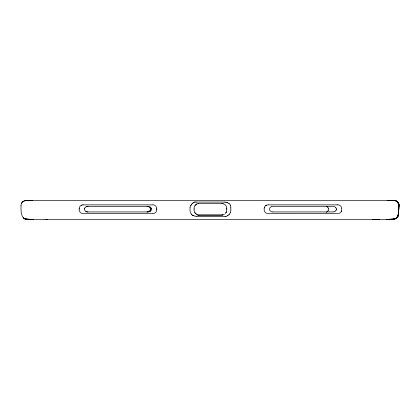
<?xml version="1.0" encoding="UTF-8"?>
<svg xmlns="http://www.w3.org/2000/svg" width="420" height="420" viewBox="0 0 420 420"><rect width="100%" height="100%" fill="white"/><g stroke="black" fill="none" stroke-linecap="round" stroke-linejoin="round"><path stroke-width="0.63" d="M79.18 208.908L79.18 209.228M84.609 209.171L84.609 209.507M156.755 209.444L156.749 209.843M194.098 209.638L194.098 208.415M226.758 208.824L226.758 209.407M230.843 208.593L230.843 210.1M230.843 208.352L230.843 208.262A8.426 8.4 0 0 0 230.832 207.805M264.149 209.57L264.175 210.11A3.869 3.859 0 0 0 268.028 213.549L337.412 213.549M264.149 209.081L264.149 209.003M264.149 208.84L264.191 208.199A3.911 3.901 -0.1 0 1 265.351 205.942L265.472 205.837M336.294 209.422L336.294 209.459A2.384 2.384 0 0 1 336.278 209.759M336.294 209.003L336.294 209.317M341.723 209.433L341.707 210.047A3.88 3.869 0.1 0 1 341.623 210.562L341.607 210.625A3.906 3.89 0.1 0 1 340.294 212.678A3.88 3.869 0.1 0 1 337.99 213.539L337.906 213.549M341.723 208.95L341.723 208.577M398.79 208.787L399 205.222M194.098 209.816L194.098 209.969A6.447 6.447 0 0 0 194.103 210.268A4.904 4.904 0 0 0 196.124 213.98L196.376 214.153M226.758 208.777L226.758 208.488A8.085 8.085 0 0 0 226.758 208.194M230.843 210.221L230.843 210.315A6.458 6.437 0 0 1 230.832 210.562L230.806 210.887A6.158 6.143 0 0 1 230.444 212.384M79.18 209.428L79.18 209.716A4.137 4.127 -0.6 0 0 79.202 210.11L79.217 210.215A3.853 3.843 -0.5 0 0 83.039 213.549L152.56 213.544M79.18 208.824L79.18 208.703A4.022 4.011 -0.6 0 1 79.212 208.215M398.984 205.286L398.953 204.671M398.995 205.485L398.958 206.099M398.68 210.882L398.501 214.106M398.785 208.95L398.491 214.074L398.974 205.548M398.748 209.701L398.921 206.792A10.348 0.268 -86.3 0 0 398.942 206.209M156.744 209.953L156.734 210.105A3.864 3.853 0 0 1 155.295 212.704L155.164 212.809A3.843 3.833 0 0 1 154.786 213.05L154.649 213.124A3.827 3.817 0 0 1 154.34 213.266L154.04 213.371A3.864 3.853 0 0 1 153.027 213.539L152.749 213.544M21 205.506C20.869 200.319 27.074 199.925 30.849 200.645L25.909 200.566L393.986 200.576L388.416 200.645L392.679 200.639L389.251 200.645C392.564 199.983 398.239 200.156 398.916 204.404M264.259 207.842L264.338 207.559M398.265 215.402L398.375 214.961L397.105 217.429L398.239 215.486M341.534 210.877L341.303 211.428M398.197 215.56L398.097 215.828M190.486 205.81L190.607 205.543M398.076 215.922L397.877 216.342M398.039 216.001L397.787 216.478M21.289 203.6C22.796 199.752 27.489 200.498 30.765 200.645L26.313 200.597L31.579 200.645L26.009 200.576L30.922 200.645M229.226 214.363L229.43 214.132A6.143 6.122 0 0 0 230.417 212.457M225.388 213.413L225.556 213.229A4.888 4.888 0 0 0 226.758 210.084M228.953 214.641L228.984 214.609A5.534 4.898 -54.6 0 0 229.136 214.384M150.486 211.124L150.439 211.166A3.071 3.071 0 0 1 150.197 211.334L149.977 211.465M265.545 205.774L265.692 205.658A3.523 3.308 -31.2 0 1 265.881 205.579M228.044 215.36L228.79 214.793A5.77 5.297 -56.8 0 0 228.895 214.672M395.01 218.904L388.059 219.387C390.983 219.166 394.469 219.991 396.827 217.733C393.907 220.4 389.513 218.957 386.059 219.392M393.015 219.308L388.132 219.387L393.11 219.282L395.047 218.883L396.827 217.728M224.39 214.205L222.71 214.835M196.97 203.915L196.707 204.047A4.898 4.898 0 0 0 194.135 207.764A4.946 4.946 0 0 0 194.098 208.383M81.427 205.222L81.553 205.165A3.822 3.812 -33.8 0 1 81.889 205.049M196.975 203.915L198.146 203.553M193.793 202.514L193.221 202.787A6.678 6.374 67.4 0 0 192.89 202.991M271.551 206.692L271.457 206.724A3.229 3.229 0 0 0 270.107 207.585L270.076 207.638A1.964 1.964 0 0 0 269.582 208.84L269.582 209.596A2.111 2.111 0 0 0 270.239 210.929A3.061 3.061 0 0 0 270.889 211.439L271.026 211.512A4.132 4.132 0 0 0 272.916 211.927M81.884 205.044L82.183 204.965A3.843 3.838 11.4 0 1 82.651 204.881L82.793 204.876M333.889 211.848L333.659 211.89A4.373 4.373 0 0 1 333.233 211.932L272.916 211.942M86.027 206.572L86.231 206.535A4.389 4.389 0 0 1 86.536 206.498A4.463 4.463 0 0 1 86.709 206.483L87.04 206.477M395.047 218.878L388.132 219.387L393.099 219.287L392.616 219.34L386.206 219.387M147.887 211.853L147.746 211.88A4.373 4.373 0 0 1 147.42 211.922A4.463 4.463 0 0 1 147.247 211.937L146.947 211.942M272.176 206.54L271.976 206.577A4.169 4.169 0 0 0 271.651 206.661M87.559 206.488L87.428 206.504A4.436 4.436 0 0 0 87.15 206.54L86.909 206.593A3.759 3.759 0 0 0 85.512 207.223A2.73 2.73 0 0 0 85.113 207.617A2.263 2.263 0 0 0 84.814 208.058M87.696 206.483L88.058 206.472M397.582 201.884L396.07 200.886L394.181 200.534L389.198 200.645L394.149 200.55M394.181 200.534L389.067 200.645M82.924 204.871L83.465 204.871M388.085 219.44L390.096 219.413M388.001 219.387L392.915 219.319M387.34 219.387L392.616 219.34L387.901 219.387M147.929 211.942L148.459 211.916A4.389 4.389 0 0 0 148.738 211.88L149.111 211.801A3.864 3.864 0 0 0 149.956 211.475M43.927 219.46L47.66 219.445M385.633 219.455L372.335 219.445L379.565 219.466M387.13 200.65L392.679 200.639M43.937 219.46L34.356 219.455M387.356 219.387L391.619 219.382M196.518 202.052L224.779 202.052M221.86 203.48L199.075 203.48A6.184 5.575 0 0 0 198.765 203.485M83.548 204.871L152.875 204.871M268.511 204.871L337.26 204.871M337.328 204.871L337.874 204.871M87.077 206.477L148.16 206.477A4.321 4.321 0 0 1 149.646 206.787A3.57 3.57 0 0 1 150.05 206.992M86.956 211.942L147.861 211.942M198.996 214.909L221.891 214.909A3.838 2.651 0 0 0 222.07 214.898M197.752 215.245L222.968 215.245M196.14 216.342L224.858 216.337A5.617 5.03 0 0 0 225.078 216.332M32.009 219.387L33.789 219.387M45.98 219.387L374.015 219.387M27.316 200.639L32.865 200.65M196.508 202.052L196.119 202.052A5.155 3.685 0 0 0 195.731 202.062M268.417 204.871L267.697 204.887A3.859 3.853 9.7 0 0 267.146 204.971L267.052 204.997A3.875 3.859 -32.2 0 0 266.485 205.207M147 206.477L147.084 206.477A4.352 4.352 0 0 1 148.827 206.866A3.371 3.371 0 0 1 149.278 207.139L149.478 207.291A2.604 2.604 0 0 1 150.045 207.916L150.097 208.016M21 205.501C21.11 210.126 20.218 218.899 26.912 219.292C28.812 219.492 30.733 219.319 32.639 219.387M31.91 219.44L28.376 219.377L32.65 219.387L26.912 219.292L31.862 219.387L26.88 219.277L24.943 218.883L23.168 217.733L24.98 218.904L26.975 219.308L32.093 219.387M28.376 219.377L33.931 219.392M27.074 219.319L31.994 219.387L26.912 219.292L31.915 219.387L24.943 218.878M30.865 200.645L25.814 200.534L30.765 200.645L26.465 200.56M24.98 218.904L26.975 219.308M197.852 214.778L196.644 214.31M223.157 203.653L223.676 203.826M227.005 202.493L227.278 202.608M227.672 202.808L228.743 203.558M192.565 215.192L192.843 215.376M192.801 215.355L192.822 215.366A6.337 6.258 -73.6 0 0 193.168 215.586M398.328 202.818L396.081 200.891L397.85 202.162M396.081 200.891L397.677 201.968L397.331 202.346L397.625 201.92M335.296 207.175L335.239 207.139A3.386 3.386 0 0 0 334.735 206.85A4.331 4.331 0 0 0 333.128 206.483L272.695 206.483A4.505 4.505 0 0 0 272.496 206.498M335.349 207.218L335.428 207.275A2.651 2.651 0 0 1 336.01 207.926L336.063 208.021M327.663 207.165L327.495 206.997A4.4 4.4 0 0 0 327.127 206.687M191.657 214.394L191.447 214.153M396.774 217.093L397.094 217.445M327.747 207.26L327.831 207.359A3.229 3.229 0 0 1 328.346 208.204M397.992 202.335L398.606 203.38A8.894 0.546 63.1 0 0 398.717 203.69L398.758 203.805M398.066 202.445L398.412 202.991M151.058 207.953L151.006 207.863A2.662 2.662 0 0 0 150.481 207.291L150.376 207.202A3.171 3.171 0 0 0 150.092 207.013M398.465 203.086L398.617 203.416M230.234 205.517L230.428 205.963A6.137 6.116 0 0 1 230.832 207.753M341.712 208.467L341.702 208.309A3.89 3.88 0.1 0 0 340.473 205.895L340.237 205.695A3.838 3.822 -0.1 0 0 337.943 204.866M156.755 208.693L156.755 208.635A3.57 3.56 0 0 0 156.728 208.262M150.334 209.228L150.334 208.913A2.074 2.074 0 0 0 150.323 208.709L150.313 208.646A1.874 1.874 0 0 0 150.187 208.204M150.334 209.354L150.334 209.459A2.384 2.384 0 0 1 150.318 209.759M150.334 208.95L150.334 209.249M336.294 209.213L336.294 208.913A2.084 2.084 0 0 0 336.284 208.714L336.273 208.646A1.869 1.869 0 0 0 336.152 208.215M226.758 209.454L226.758 209.743M156.755 208.929L156.755 209.37M151.326 208.997L151.326 209.459A1.911 1.911 0 0 1 151.3 209.806A2.037 2.037 0 0 1 150.911 210.677M326.792 206.456A5.182 5.182 0 0 1 327.086 206.656M328.361 208.247A2.683 2.683 0 0 1 328.54 209.181A2.688 2.688 0 0 1 328.356 210.168M328.34 210.231A3.239 3.239 0 0 1 327.842 211.045M327.805 211.092A4.184 4.184 0 0 1 327.091 211.748A5.575 5.575 0 0 1 326.183 212.284M86.226 211.885A4.378 4.378 0 0 1 85.985 211.838M150.313 209.8A1.995 1.995 0 0 1 149.851 210.751M149.851 210.777A2.951 2.951 0 0 1 149 211.449M149 211.454A3.906 3.906 0 0 1 147.998 211.827M398.344 213.953A4.594 2.084 78.4 0 1 398.249 214.804M397.987 215.722A3.922 0.304 -60.7 0 1 397.845 215.948M397.793 215.786A4.804 0.887 -70.3 0 1 397.635 216.085M398.076 214.284A5.649 3.339 78 0 1 397.897 215.271M398.459 214.205A5.423 3.89 66.4 0 1 398.433 214.478M399.189 204.572A4.846 3.943 -52.3 0 1 399.268 205.212M398.932 203.837A5.182 3.696 -64.9 0 1 399.068 204.32M398.68 203.353A5.465 3.329 -76 0 1 398.78 203.606M398.034 202.587A4.106 0.536 62.1 0 1 398.149 202.745M398.076 203.191A5.077 1.349 73.8 0 1 398.249 203.506M398.076 203.459A5.513 2.483 89.1 0 1 398.354 204.251M398.58 203.947A5.098 3.349 -71.1 0 1 398.738 204.908M398.769 204.965A4.699 3.334 -64.8 0 1 398.769 205.286M398.612 214.163A5.434 4.022 64.2 0 1 398.496 214.909M398.459 215.045A5.549 3.47 75.1 0 1 398.333 215.476M398.381 215.702A5.759 3.287 79.6 0 1 398.207 216.095M397.94 217.072A5.15 1.853 -83.7 0 1 397.651 217.371M198.996 215.066A3.586 2.756 -1.2 0 1 198.345 215.024M222.5 214.73A3.733 2.646 0.2 0 1 222.085 214.767M226.375 211.911A4.877 4.877 0 0 1 225.787 212.94M224.285 204.12A4.898 4.898 0 0 1 226.753 208.152M223.681 203.984A4.232 3.507 27.4 0 1 223.871 204.067M222.558 203.464A4.767 4.673 -11 0 1 222.868 203.522M221.933 203.416A4.478 4.163 -0.9 0 1 222.484 203.459M198.177 203.69A4.667 4.221 0 0 1 198.77 203.627M195.914 204.572A4.888 4.888 0 0 1 196.418 204.215M195.053 205.469A4.819 4.819 0 0 1 195.452 204.997M194.859 212.641A4.83 4.83 0 0 0 195.216 213.129L195.436 213.381A4.998 4.998 0 0 0 195.641 213.581M196.691 214.195A3.649 2.541 35.5 0 1 196.439 214.048M198.319 215.166A4.342 4.048 -14.6 0 1 197.757 215.05M196.14 216.221A5.649 5.05 0 0 1 194.639 216.032A6.053 5.723 -4.6 0 1 193.898 215.833M193.883 215.859A6.2 6.053 -20.2 0 1 193.19 215.539M192.46 215.266A5.88 5.665 67 0 1 191.861 214.778M191.903 214.694A5.591 5.05 55.6 0 1 191.646 214.436M191.394 214.09A6.127 6.106 0.1 0 1 190.953 213.481A6.148 6.132 0.1 0 1 190.024 210.541A8.752 8.726 0.1 0 1 190.013 210.131L190.013 208.189A6.284 6.263 0.1 0 1 190.06 207.412M190.066 207.37A6.116 6.095 0.1 0 1 190.449 205.905M190.974 205.706A4.51 2.914 -62.9 0 1 191.499 204.813M191.368 204.656A5.303 4.153 -63.9 0 1 191.83 204.089M191.819 204.057A5.948 5.129 -69.2 0 1 192.35 203.553M192.334 203.511A6.505 6.011 -82.6 0 1 192.922 203.07M193.751 202.435A5.975 5.423 16.5 0 1 194.187 202.267M194.156 202.204A5.386 4.599 6.8 0 1 194.906 201.999M194.922 202.041A4.657 3.607 1.4 0 1 195.709 201.931M224.774 202.099A4.457 3.171 0 0 1 225.446 202.141M225.514 202.235A4.914 3.68 -0.6 0 1 226.054 202.33M226.233 202.419A5.859 4.914 -5.4 0 1 226.853 202.608M227.252 202.661A6.657 6.242 -29.7 0 1 227.582 202.823M228.931 203.233A5.218 4.636 72.9 0 1 230.171 204.556M229.934 204.792A4.405 3.25 62.8 0 1 230.323 205.475M227.997 215.371A6.237 6.143 86.3 0 1 227.362 215.728M227.399 215.885A5.99 5.891 31.1 0 1 225.928 216.395M225.866 216.279A5.617 5.15 1 0 1 225.12 216.374M87.927 211.916A3.959 3.959 0 0 1 85.885 211.433M150.822 210.793A2.677 2.677 0 0 1 150.544 211.076M151.31 208.677A2.635 2.635 0 0 1 151.321 208.96M151.148 208.126A1.874 1.874 0 0 1 151.305 208.63M84.641 208.567A1.901 1.901 0 0 1 84.803 208.084M84.609 208.829A1.806 1.806 0 0 1 84.635 208.609M85.911 211.37A2.373 2.373 0 0 1 84.567 209.748M79.217 208.184A3.901 3.885 -0.6 0 1 80.608 205.721A3.675 3.507 -30.1 0 1 80.861 205.527L81.107 205.385A3.801 3.722 -29.1 0 1 81.438 205.244M152.98 204.845A3.796 3.775 0 0 1 155.284 205.637L155.71 206.089A3.869 3.853 0 0 1 156.718 208.194M333.947 211.832A3.911 3.911 0 0 0 334.945 211.465A2.961 2.961 0 0 0 335.8 210.788M336.273 209.806A1.995 1.995 0 0 1 335.811 210.751M265.902 205.543A3.748 3.617 -29.6 0 1 266.138 205.396M266.18 205.354A3.817 3.759 -29 0 1 266.422 205.238M393.54 200.56L389.13 200.645L393.524 200.566M31.862 219.387L26.88 219.277L31.831 219.387"/></g></svg>
